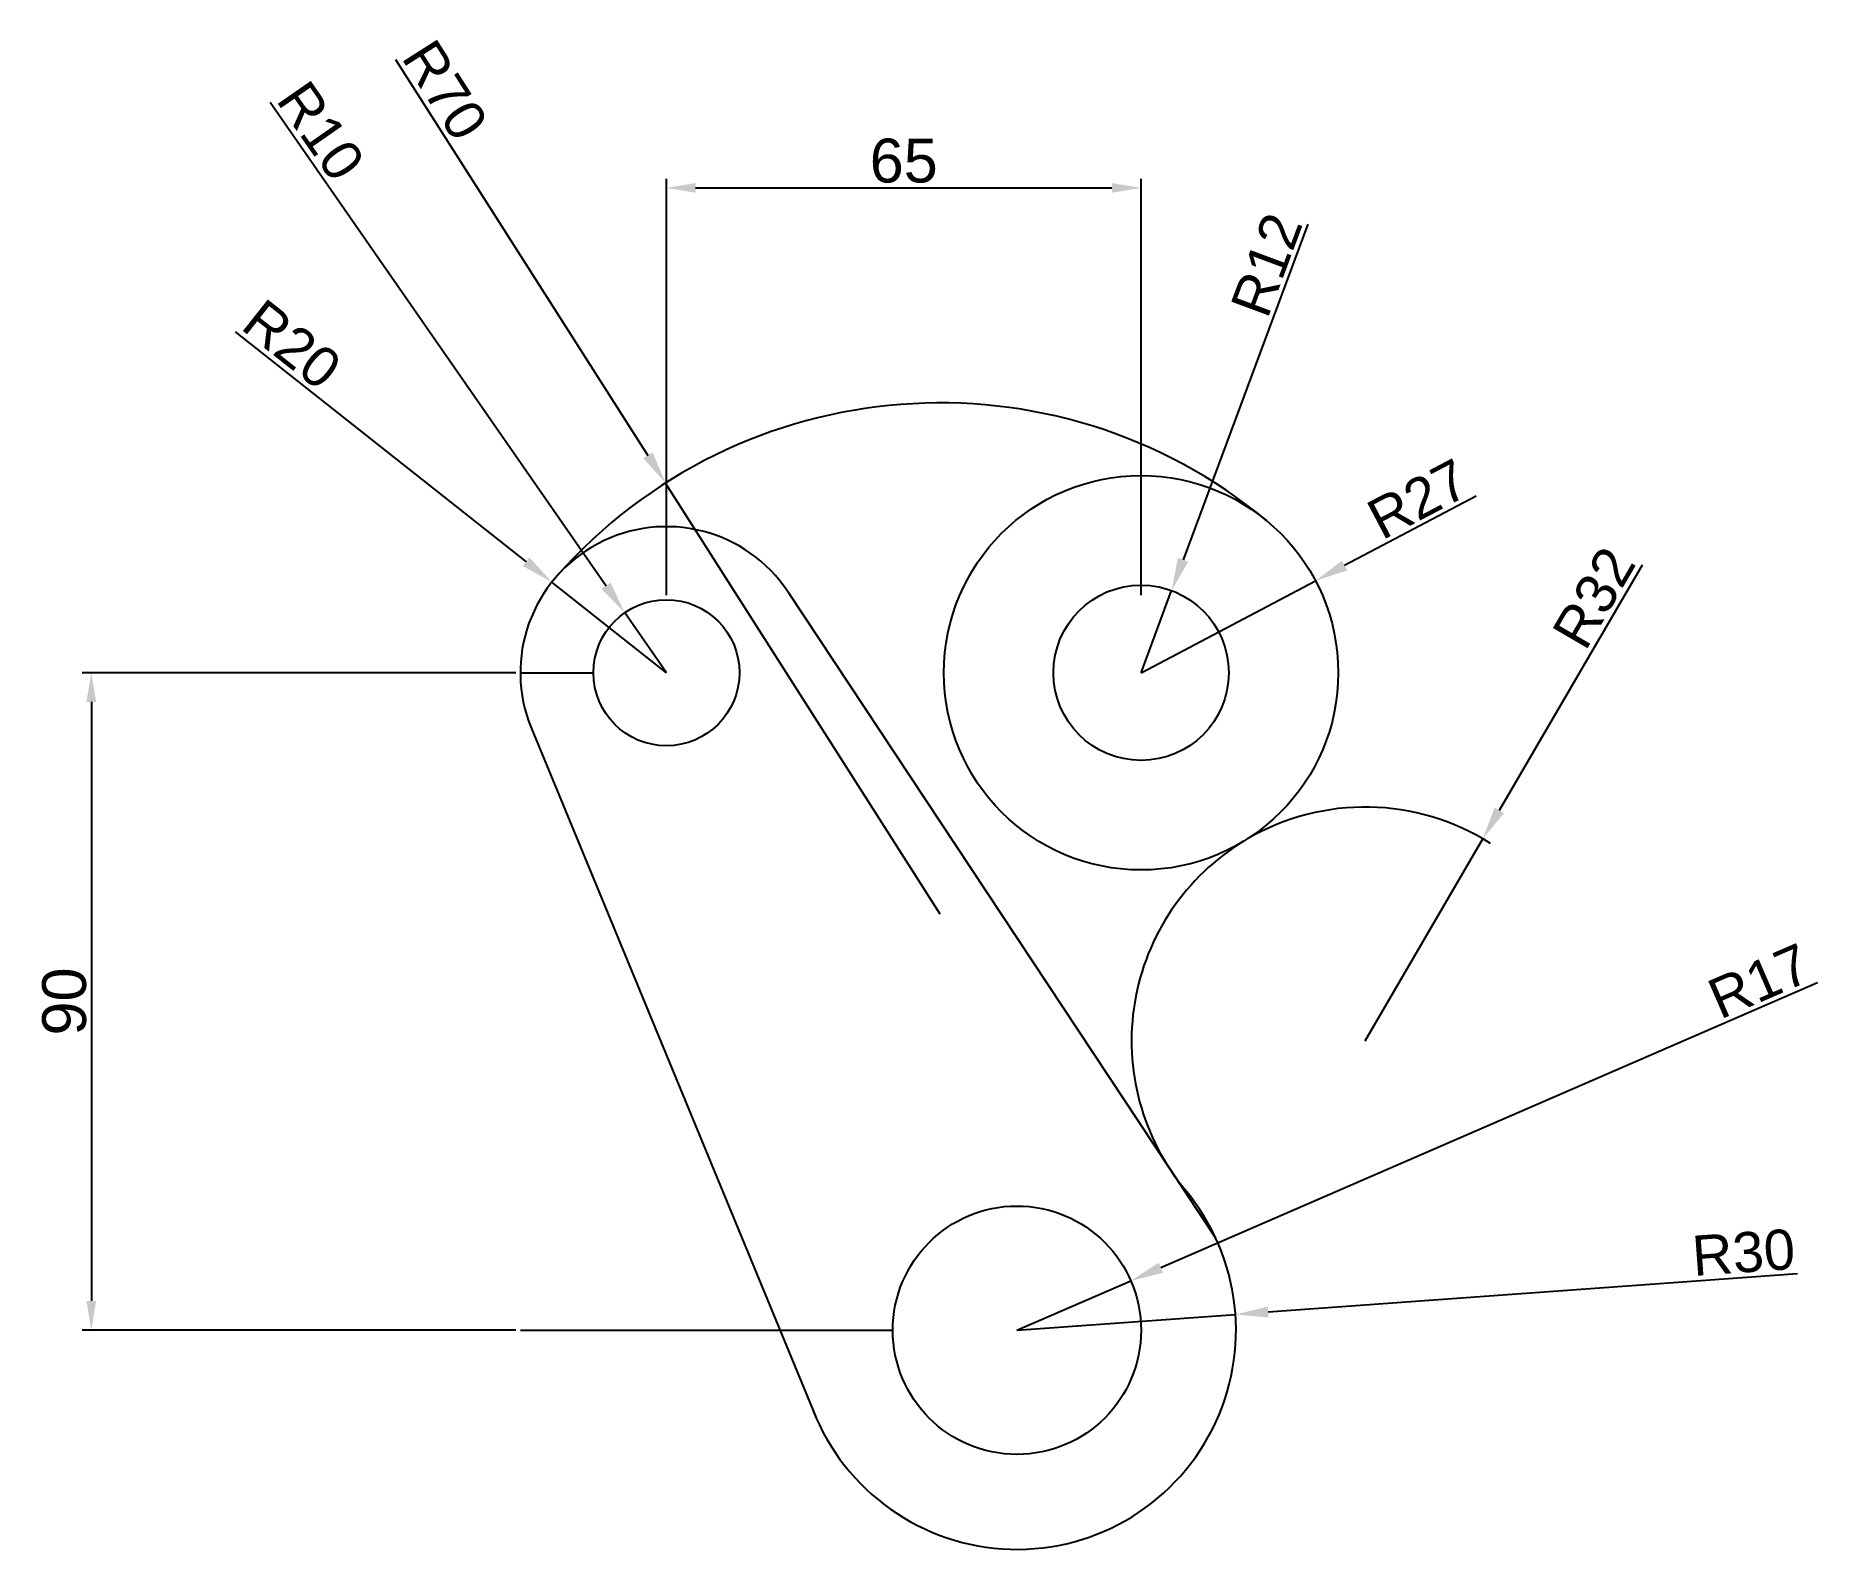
# Model space of a CAD drawing. Header units: millimetres. Extents: x -151 to 93, y -120 to 87.
import ezdxf

# ---------------------------------------------------------------- set-up
doc = ezdxf.new("R2010")
doc.units = ezdxf.units.MM
doc.styles.get("Standard").update_dxf_attribs({"font": 'arial.ttf'})
doc.dimstyles.new('ISO-25', dxfattribs={"dimtxt": 2.5, "dimasz": 2.5, "dimexe": 1.25, "dimexo": 0.625, "dimtad": 1, "dimtxsty": 'Standard', "dimcen": 2.5, "dimadec": 0, "dimazin": 0, "dimtfac": 1, "dimtmove": 0, "dimatfit": 3, "dimfxl": 1, "dimarcsym": 0})

# ---------------------------------------------------------------- blocks, each defined once
blk = doc.blocks.new('*D1')
at = {"color": 0, "lineweight": -2, "transparency": 16777216}
for p, q in [((45.88, 24.16), (27.87, 14.68)), ((0, 0), (23.89, 12.58))]:
    blk.add_line(p, q, dxfattribs=at)
at = {"color": 0, "transparency": 16777216}
blk.add_solid([(27.52, 15.34), (28.22, 14.01), (23.89, 12.58)], dxfattribs=at)
at = {"layer": 'Defpoints', "color": 0, "transparency": 16777216}
for p in [(23.89, 12.58), (0, 0)]:
    blk.add_point(p, dxfattribs=at)
at = {"color": 0, "transparency": 16777216, "insert": (37.94, 23.8), "char_height": 5.5, "attachment_point": 5, "rotation": 27.7681}
blk.add_mtext('R27', dxfattribs=at)
blk = doc.blocks.new('*D2')
at = {"color": 0, "lineweight": -2, "transparency": 16777216}
for p, q in [((22.84, 61.4), (5.75, 15.46)), ((0, 0), (4.18, 11.25))]:
    blk.add_line(p, q, dxfattribs=at)
at = {"color": 0, "transparency": 16777216}
blk.add_solid([(5.05, 15.73), (6.46, 15.2), (4.18, 11.25)], dxfattribs=at)
at = {"layer": 'Defpoints', "color": 0, "transparency": 16777216}
for p in [(4.18, 11.25), (0, 0)]:
    blk.add_point(p, dxfattribs=at)
at = {"color": 0, "transparency": 16777216, "insert": (17.17, 55.86), "char_height": 5.5, "attachment_point": 5, "rotation": 69.5943}
blk.add_mtext('R12', dxfattribs=at)
blk = doc.blocks.new('*D3')
at = {"color": 0, "lineweight": -2, "transparency": 16777216}
for p, q in [((-65, 10.63), (-65, 67.63)), ((-61, 66.38), (-4, 66.38)), ((0, 10.63), (0, 67.63))]:
    blk.add_line(p, q, dxfattribs=at)
at = {"color": 0, "transparency": 16777216}
for points in [[(-61, 67.04), (-61, 65.71), (-65, 66.38)], [(-4, 67.04), (-4, 65.71), (0, 66.38)]]:
    blk.add_solid(points, dxfattribs=at)
at = {"layer": 'Defpoints', "color": 0, "transparency": 16777216}
for p in [(0, 66.38), (-65, 10), (0, 10)]:
    blk.add_point(p, dxfattribs=at)
at = {"color": 0, "transparency": 16777216, "insert": (-32.5, 70.07), "char_height": 6, "attachment_point": 5}
blk.add_mtext('65', dxfattribs=at)
blk = doc.blocks.new('*D4')
at = {"color": 0, "lineweight": -2, "transparency": 16777216}
for p, q in [((-85.63, 0), (-145, 0)), ((-143.75, -4), (-143.75, -86)), ((-85.63, -90), (-145, -90))]:
    blk.add_line(p, q, dxfattribs=at)
at = {"color": 0, "transparency": 16777216}
for points in [[(-144.42, -4), (-143.09, -4), (-143.75, 0)], [(-144.42, -86), (-143.09, -86), (-143.75, -90)]]:
    blk.add_solid(points, dxfattribs=at)
at = {"layer": 'Defpoints', "color": 0, "transparency": 16777216}
for p in [(-85, 0), (-143.75, -90), (-85, -90)]:
    blk.add_point(p, dxfattribs=at)
at = {"color": 0, "transparency": 16777216, "insert": (-147.44, -45), "char_height": 6, "attachment_point": 5, "rotation": 90}
blk.add_mtext('90', dxfattribs=at)
blk = doc.blocks.new('*D5')
at = {"color": 0, "lineweight": -2, "transparency": 16777216}
for p, q in [((-124.05, 46.69), (-84.22, 15.2)), ((-65, 0), (-80.69, 12.41))]:
    blk.add_line(p, q, dxfattribs=at)
at = {"color": 0, "transparency": 16777216}
blk.add_solid([(-83.75, 15.78), (-84.68, 14.61), (-80.69, 12.41)], dxfattribs=at)
at = {"layer": 'Defpoints', "color": 0, "transparency": 16777216}
for p in [(-80.69, 12.41), (-65, 0)]:
    blk.add_point(p, dxfattribs=at)
at = {"color": 0, "transparency": 16777216, "insert": (-116.28, 44.93), "char_height": 5.5, "attachment_point": 5, "rotation": 321.6651}
blk.add_mtext('R20', dxfattribs=at)
blk = doc.blocks.new('*D6')
at = {"color": 0, "lineweight": -2, "transparency": 16777216}
for p, q in [((-119.25, 78.1), (-73.27, 11.91)), ((-65, 0), (-70.7, 8.21))]:
    blk.add_line(p, q, dxfattribs=at)
at = {"color": 0, "transparency": 16777216}
blk.add_solid([(-72.66, 12.34), (-73.89, 11.48), (-70.7, 8.21)], dxfattribs=at)
at = {"layer": 'Defpoints', "color": 0, "transparency": 16777216}
for p in [(-70.7, 8.21), (-65, 0)]:
    blk.add_point(p, dxfattribs=at)
at = {"color": 0, "transparency": 16777216, "insert": (-112.33, 74.16), "char_height": 5.5, "attachment_point": 5, "rotation": 304.7829}
blk.add_mtext('R10', dxfattribs=at)
blk = doc.blocks.new('*D7')
at = {"color": 0, "lineweight": -2, "transparency": 16777216}
for p, q in [((-102.08, 83.97), (-67.53, 29.76)), ((-27.49, -33.06), (-65.11, 25.97))]:
    blk.add_line(p, q, dxfattribs=at)
at = {"color": 0, "transparency": 16777216}
blk.add_solid([(-66.9, 30.17), (-68.16, 29.36), (-65.11, 25.97)], dxfattribs=at)
at = {"layer": 'Defpoints', "color": 0, "transparency": 16777216}
for p in [(-65.11, 25.97), (-27.49, -33.06)]:
    blk.add_point(p, dxfattribs=at)
at = {"color": 0, "transparency": 16777216, "insert": (-95.32, 79.75), "char_height": 5.5, "attachment_point": 5, "rotation": 302.51}
blk.add_mtext('R70', dxfattribs=at)
blk = doc.blocks.new('*D8')
at = {"color": 0, "lineweight": -2, "transparency": 16777216}
for p, q in [((68.6, 14.74), (49.06, -18.84)), ((30.69, -50.39), (46.79, -22.73))]:
    blk.add_line(p, q, dxfattribs=at)
blk.add_arc((30.69, -50.39), 32, 57.5605, 120.23, dxfattribs=at)
at = {"color": 0, "transparency": 16777216}
blk.add_solid([(48.41, -18.46), (49.7, -19.22), (46.79, -22.73)], dxfattribs=at)
at = {"layer": 'Defpoints', "color": 0, "transparency": 16777216}
for p in [(46.79, -22.73), (30.69, -50.39)]:
    blk.add_point(p, dxfattribs=at)
at = {"color": 0, "transparency": 16777216, "insert": (62.03, 10.27), "char_height": 5.5, "attachment_point": 5, "rotation": 59.7986}
blk.add_mtext('R32', dxfattribs=at)
blk = doc.blocks.new('*D9')
at = {"color": 0, "lineweight": -2, "transparency": 16777216}
for p, q in [((92.61, -42.44), (2.72, -81.44)), ((-17, -90), (-1.4, -83.23))]:
    blk.add_line(p, q, dxfattribs=at)
at = {"color": 0, "transparency": 16777216}
blk.add_solid([(2.42, -80.75), (3.02, -82.13), (-1.4, -83.23)], dxfattribs=at)
at = {"layer": 'Defpoints', "color": 0, "transparency": 16777216}
for p in [(-1.4, -83.23), (-17, -90)]:
    blk.add_point(p, dxfattribs=at)
at = {"color": 0, "transparency": 16777216, "insert": (84.66, -42.19), "char_height": 5.5, "attachment_point": 5, "rotation": 23.4577}
blk.add_mtext('R17', dxfattribs=at)
blk = doc.blocks.new('*D10')
at = {"color": 0, "lineweight": -2, "transparency": 16777216}
for p, q in [((89.91, -82.29), (17.41, -87.52)), ((-17, -90), (12.92, -87.84))]:
    blk.add_line(p, q, dxfattribs=at)
at = {"color": 0, "transparency": 16777216}
blk.add_solid([(17.36, -86.77), (17.46, -88.27), (12.92, -87.84)], dxfattribs=at)
at = {"layer": 'Defpoints', "color": 0, "transparency": 16777216}
for p in [(-17, -90), (12.92, -87.84)]:
    blk.add_point(p, dxfattribs=at)
at = {"color": 0, "transparency": 16777216, "insert": (82.5, -79.38), "char_height": 5.5, "attachment_point": 5, "rotation": 4.124}
blk.add_mtext('R30', dxfattribs=at)

msp = doc.modelspace()

# ---------------------------------------------------------------- linework, layer by layer
for p, q in [((-48.324, 11.042), (10.2, -77.344)), ((-83.484, -7.637), (-44.493, -102.005))]:
    msp.add_line(p, q)
at = {"color": 7, "true_color": 0xffffff}
for p, q in [((-85, 0), (-75, 0)), ((-85, -90), (-34, -90))]:
    msp.add_line(p, q, dxfattribs=at)
for centre, radius in [((0, 0), 27), ((-65, 0), 10), ((0, 0), 12), ((-17, -90), 17)]:
    msp.add_circle(centre, radius)
for centre, radius, start, end in [((-27.492, -33.063), 70, 50.25619, 138.60371), ((-65, 0), 20, 33.51028, 202.44956), ((30.695, -50.387), 32, 121.34908, 219.71153), ((-17, -90), 30, 201.31124, 42.06765)]:
    msp.add_arc(centre, radius, start, end)

# ---------------------------------------------------------------- dimensions: what is measured, and where the dimension line sits
for center, mpoint, picture, middle in [((-27.492, -33.063), (-65.114, 25.968), '*D7', (-98.217, 77.91)), ((-65, 0), (-70.705, 8.213), '*D6', (-115.15, 72.202)), ((0, 0), (4.184, 11.247), '*D2', (20.342, 54.682)), ((-65, 0), (-80.688, 12.405), '*D5', (-118.414, 42.236)), ((0, 0), (23.891, 12.579), '*D1', (39.514, 20.805)), ((30.695, -50.387), (46.792, -22.73), '*D8', (64.995, 8.544)), ((-17, -90), (-1.405, -83.233), '*D9', (86.01, -45.3)), ((-17, -90), (12.922, -87.843), '*D10', (82.746, -82.808))]:
    dim = msp.add_radius_dim(center=center, mpoint=mpoint, dimstyle='ISO-25', override={"dimtxt": 5.5, "dimasz": 4.5}, dxfattribs=at)
    dim.commit()
    dim.dimension.update_dxf_attribs({"geometry": picture, "text_midpoint": middle, "dimtype": 164})
dim = msp.add_linear_dim(base=(0, 66.378), p1=(-65, 10), p2=(0, 10), dimstyle='ISO-25', override={"dimtxt": 6, "dimasz": 4}, dxfattribs=at)
dim.commit()
dim.dimension.update_dxf_attribs({"geometry": '*D3', "text_midpoint": (-32.5, 70.066)})
dim = msp.add_linear_dim(base=(-143.753, -90), p1=(-85, 0), p2=(-85, -90), angle=90, dimstyle='ISO-25', override={"dimtxt": 6, "dimasz": 4}, dxfattribs=at)
dim.commit()
dim.dimension.update_dxf_attribs({"geometry": '*D4', "text_midpoint": (-147.441, -45)})

doc.saveas('drawing.dxf')
